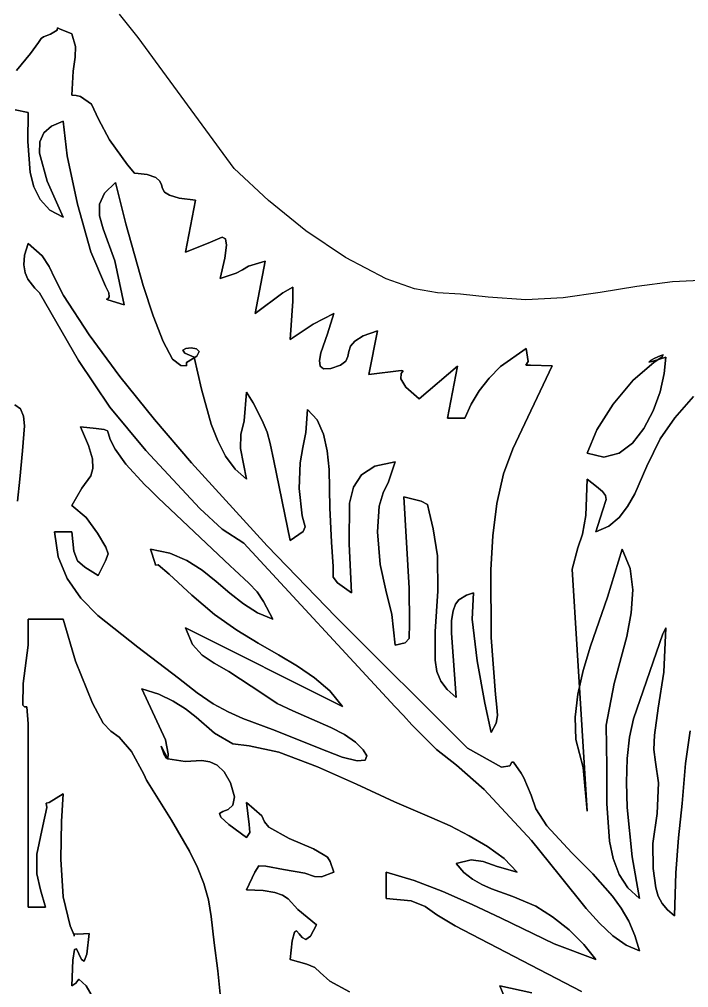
# Model space of a CAD drawing. Extents: x -7.8 to 4, y -2.2 to 5.8.
# Drawn here: x -5.7669 to -5.5833, y 5.1457 to 5.4114 of the extents above; entities that cross this region are included whole.
import ezdxf

# ---------------------------------------------------------------- set-up
doc = ezdxf.new("R2010")
doc.units = 0
doc.layers.add('LAYER_1', color=7, linetype='CONTINUOUS')

msp = doc.modelspace()

# ---------------------------------------------------------------- linework, layer by layer
at = {"layer": 'LAYER_1'}
for points in [[(-5.57828, 5.33987), (-5.58776, 5.33942), (-5.59753, 5.3381), (-5.60753, 5.33646), (-5.61769, 5.33506), (-5.62796, 5.33445), (-5.63826, 5.33519), (-5.64588, 5.33599), (-5.65218, 5.33641), (-5.65851, 5.33748), (-5.66624, 5.34023), (-5.67748, 5.34613), (-5.68835, 5.35343), (-5.69859, 5.3617), (-5.708, 5.37047), (-5.73436, 5.40641), (-5.73943, 5.41289)], [(-5.76771, 5.39741), (-5.76385, 5.40207), (-5.76167, 5.40504), (-5.76096, 5.40619), (-5.76032, 5.4066), (-5.75835, 5.40733), (-5.75659, 5.40848), (-5.75649, 5.40909), (-5.75586, 5.40885), (-5.75252, 5.40743), (-5.75152, 5.40395), (-5.75163, 5.40107), (-5.75219, 5.39718), (-5.75252, 5.39065), (-5.75132, 5.39051), (-5.75015, 5.39026), (-5.74713, 5.3882), (-5.74518, 5.38408), (-5.74219, 5.37835), (-5.73723, 5.37155), (-5.73533, 5.36922), (-5.73429, 5.3691), (-5.73188, 5.3689), (-5.72952, 5.36803), (-5.72836, 5.36706), (-5.72791, 5.36605), (-5.72765, 5.36503), (-5.7271, 5.36406), (-5.72575, 5.36317), (-5.72308, 5.36241), (-5.71861, 5.36182), (-5.72137, 5.34752), (-5.71509, 5.35006), (-5.71128, 5.35169), (-5.71035, 5.35124), (-5.71011, 5.34944), (-5.71058, 5.34593), (-5.71178, 5.34033), (-5.70741, 5.34175), (-5.70574, 5.34272), (-5.70402, 5.34367), (-5.69944, 5.34504), (-5.7022, 5.33075), (-5.69459, 5.33637), (-5.69186, 5.33794), (-5.69191, 5.33411), (-5.69261, 5.32356), (-5.68635, 5.32776), (-5.68063, 5.33075), (-5.68241, 5.32513), (-5.68419, 5.31989), (-5.68459, 5.31781), (-5.68441, 5.31631), (-5.68344, 5.31552), (-5.68148, 5.31562), (-5.67878, 5.31656), (-5.67738, 5.31768), (-5.67679, 5.31894), (-5.67651, 5.3203), (-5.67606, 5.32172), (-5.67492, 5.32316), (-5.67261, 5.32459), (-5.66865, 5.32595), (-5.67104, 5.31397), (-5.66216, 5.31504), (-5.66157, 5.315), (-5.6622, 5.31422), (-5.66226, 5.31278), (-5.66089, 5.31052), (-5.6572, 5.30731), (-5.64672, 5.31629), (-5.64948, 5.30199), (-5.64469, 5.30199), (-5.64299, 5.30582), (-5.64076, 5.30949), (-5.63806, 5.31295), (-5.63491, 5.31618), (-5.62791, 5.32116), (-5.62733, 5.31757), (-5.62792, 5.31651), (-5.6267, 5.31657), (-5.62072, 5.31637), (-5.63153, 5.29361), (-5.63409, 5.28671), (-5.63589, 5.27861), (-5.63702, 5.2697), (-5.63759, 5.26035), (-5.63746, 5.24185), (-5.63631, 5.22614), (-5.63589, 5.22274), (-5.63571, 5.22038), (-5.63613, 5.2183), (-5.63749, 5.21572), (-5.63921, 5.22381), (-5.64129, 5.23544), (-5.64267, 5.2468), (-5.64229, 5.25406), (-5.64426, 5.25344), (-5.64634, 5.25218), (-5.64723, 5.25094), (-5.64792, 5.24909), (-5.64833, 5.2465), (-5.64838, 5.24301), (-5.64708, 5.22531), (-5.64958, 5.2275), (-5.6513, 5.22987), (-5.65235, 5.23252), (-5.65288, 5.2356), (-5.65283, 5.24349), (-5.65213, 5.2545), (-5.65218, 5.26425), (-5.6534, 5.27167), (-5.65445, 5.27631), (-5.65495, 5.27835), (-5.65669, 5.27923), (-5.66146, 5.28042), (-5.65993, 5.25537), (-5.65984, 5.24571), (-5.66, 5.24154), (-5.66111, 5.24036), (-5.66385, 5.23969), (-5.66472, 5.24808), (-5.66636, 5.25483), (-5.66794, 5.2618), (-5.66865, 5.27084), (-5.66823, 5.27787), (-5.66714, 5.28148), (-5.6656, 5.28456), (-5.66385, 5.29001), (-5.66935, 5.28883), (-5.67306, 5.28647), (-5.67528, 5.28304), (-5.67636, 5.27867), (-5.67641, 5.26754), (-5.67583, 5.25406), (-5.67965, 5.25681), (-5.68078, 5.25839), (-5.6808, 5.26127), (-5.68129, 5.26795), (-5.68173, 5.27735), (-5.68193, 5.28794), (-5.68243, 5.29304), (-5.68344, 5.29765), (-5.68518, 5.30152), (-5.68782, 5.30439), (-5.68833, 5.29803), (-5.68917, 5.29398), (-5.68992, 5.2897), (-5.69011, 5.28269), (-5.68931, 5.27517), (-5.68846, 5.2722), (-5.68905, 5.27091), (-5.69261, 5.26844), (-5.69712, 5.2903), (-5.69812, 5.29507), (-5.69896, 5.29819), (-5.7003, 5.30133), (-5.70281, 5.30617), (-5.70459, 5.30918), (-5.70527, 5.30127), (-5.70614, 5.29755), (-5.70623, 5.29365), (-5.70459, 5.28522), (-5.70772, 5.28798), (-5.71033, 5.29155), (-5.71249, 5.29574), (-5.71428, 5.30034), (-5.71697, 5.30996), (-5.71897, 5.31876), (-5.72156, 5.31984), (-5.7221, 5.32065), (-5.72127, 5.32115), (-5.71978, 5.32128), (-5.71832, 5.321), (-5.71759, 5.32027), (-5.71827, 5.31903), (-5.72107, 5.31723), (-5.72107, 5.31635), (-5.72261, 5.31643), (-5.72489, 5.3182), (-5.72747, 5.32304), (-5.7302, 5.33005), (-5.73292, 5.33836), (-5.73769, 5.35528), (-5.74054, 5.36669), (-5.74359, 5.36375), (-5.74493, 5.36075), (-5.74492, 5.35753), (-5.74396, 5.35396), (-5.74069, 5.34515), (-5.73814, 5.33314), (-5.74267, 5.3345), (-5.74304, 5.33465), (-5.74259, 5.33482), (-5.74224, 5.33533), (-5.74233, 5.3364), (-5.74326, 5.33824), (-5.7473, 5.3476), (-5.75101, 5.36075), (-5.75376, 5.37395), (-5.75491, 5.38346), (-5.75813, 5.38215), (-5.76021, 5.38026), (-5.76126, 5.37779), (-5.76138, 5.37475), (-5.75931, 5.36702), (-5.75491, 5.35711), (-5.75858, 5.35912), (-5.76119, 5.36197), (-5.76293, 5.36546), (-5.76395, 5.36941), (-5.76459, 5.37788), (-5.7645, 5.38586), (-5.76805, 5.38659)], [(-5.58288, 5.21619), (-5.58417, 5.20722), (-5.58509, 5.19623), (-5.58607, 5.18685), (-5.58685, 5.1772), (-5.58717, 5.1654), (-5.58909, 5.16706), (-5.59055, 5.16886), (-5.59161, 5.17086), (-5.59233, 5.1731), (-5.59301, 5.17846), (-5.59312, 5.1853), (-5.59192, 5.19356), (-5.59157, 5.20198), (-5.59239, 5.20765), (-5.59282, 5.21106), (-5.59263, 5.21503), (-5.59162, 5.2224), (-5.59012, 5.23231), (-5.58957, 5.24448), (-5.59034, 5.24285), (-5.59839, 5.21953), (-5.59956, 5.2145), (-5.6002, 5.20857), (-5.60037, 5.20203), (-5.60015, 5.19516), (-5.59881, 5.18161), (-5.59676, 5.17019), (-5.59999, 5.17311), (-5.60235, 5.17682), (-5.60397, 5.18114), (-5.605, 5.18593), (-5.60577, 5.19623), (-5.60575, 5.20646), (-5.60596, 5.21772), (-5.6037, 5.22916), (-5.60028, 5.24207), (-5.59904, 5.24858), (-5.5986, 5.25487), (-5.59931, 5.26076), (-5.60155, 5.26604), (-5.60552, 5.25285), (-5.61019, 5.23942), (-5.61221, 5.23277), (-5.6137, 5.22626), (-5.61444, 5.21993), (-5.6142, 5.21387), (-5.61225, 5.20615), (-5.61113, 5.19415), (-5.61528, 5.26061), (-5.61371, 5.26644), (-5.61239, 5.27021), (-5.61147, 5.27533), (-5.61113, 5.28522), (-5.60856, 5.28328), (-5.60693, 5.28187), (-5.60611, 5.28074), (-5.60593, 5.27964), (-5.60693, 5.27661), (-5.60874, 5.27084), (-5.60874, 5.27084), (-5.60521, 5.27236), (-5.60236, 5.27471), (-5.60004, 5.27772), (-5.5981, 5.2812), (-5.59474, 5.28887), (-5.59106, 5.29629), (-5.58704, 5.30205), (-5.58193, 5.30797)], [(-5.76817, 5.30567), (-5.76658, 5.30453), (-5.76575, 5.30255), (-5.76549, 5.29989), (-5.76602, 5.29306), (-5.76682, 5.28522), (-5.76739, 5.27923)], [(-5.74392, 5.1382), (-5.74863, 5.14625), (-5.75064, 5.14806), (-5.75144, 5.14694), (-5.75252, 5.14623), (-5.75223, 5.1533), (-5.75179, 5.15624), (-5.75124, 5.15637), (-5.75061, 5.155), (-5.74991, 5.15342), (-5.74918, 5.15296), (-5.74844, 5.15492), (-5.74773, 5.16061), (-5.75091, 5.1604), (-5.75186, 5.16048), (-5.75184, 5.15987), (-5.75187, 5.16009), (-5.75296, 5.1627), (-5.75486, 5.17065), (-5.75551, 5.18102), (-5.75537, 5.19129), (-5.75491, 5.19894), (-5.75876, 5.19656), (-5.75955, 5.19632), (-5.7594, 5.19518), (-5.76045, 5.19011), (-5.76045, 5.19011), (-5.76215, 5.18233), (-5.76214, 5.17697), (-5.76109, 5.17261), (-5.75971, 5.1678), (-5.7645, 5.1678), (-5.7645, 5.21812), (-5.76483, 5.22277), (-5.7655, 5.2228), (-5.76601, 5.22325), (-5.76584, 5.22919), (-5.7645, 5.23969), (-5.7645, 5.24687), (-5.75491, 5.24687), (-5.75148, 5.23528), (-5.74683, 5.22381), (-5.74391, 5.21833), (-5.74182, 5.21613), (-5.73957, 5.21444), (-5.73615, 5.21052), (-5.73281, 5.20428), (-5.732, 5.20269), (-5.73019, 5.19971), (-5.72514, 5.19169), (-5.72022, 5.18315), (-5.71808, 5.17874), (-5.7163, 5.17428), (-5.715, 5.16979), (-5.71428, 5.1653), (-5.71344, 5.15799), (-5.71242, 5.15033), (-5.7117, 5.14302)], [(-5.67633, 5.14456), (-5.68171, 5.14754), (-5.68441, 5.14989), (-5.68589, 5.15125), (-5.68801, 5.15222), (-5.69261, 5.15342), (-5.69203, 5.15859), (-5.69147, 5.16094), (-5.69087, 5.1613), (-5.69017, 5.16052), (-5.68933, 5.15946), (-5.68829, 5.15895), (-5.68701, 5.15985), (-5.68542, 5.163), (-5.69048, 5.16721), (-5.6932, 5.17012), (-5.6947, 5.17113), (-5.69683, 5.17187), (-5.69999, 5.17235), (-5.70459, 5.17259), (-5.7023, 5.17744), (-5.70121, 5.1792), (-5.69929, 5.17905), (-5.69446, 5.17818), (-5.68861, 5.17711), (-5.68592, 5.17626), (-5.68403, 5.17617), (-5.68063, 5.17738), (-5.68168, 5.18032), (-5.68236, 5.18155), (-5.68357, 5.1823), (-5.68618, 5.18381), (-5.69291, 5.18667), (-5.69851, 5.18975), (-5.69968, 5.19119), (-5.70038, 5.19285), (-5.70459, 5.19655), (-5.70386, 5.19051), (-5.70366, 5.18835), (-5.70459, 5.18696), (-5.70943, 5.19046), (-5.71166, 5.19247), (-5.71198, 5.19349), (-5.71108, 5.19405), (-5.70964, 5.19465), (-5.70836, 5.19582), (-5.70793, 5.19807), (-5.70903, 5.20191), (-5.71076, 5.20498), (-5.71267, 5.20682), (-5.7147, 5.20774), (-5.71686, 5.20802), (-5.72143, 5.20781), (-5.72616, 5.20853), (-5.728, 5.21197), (-5.72725, 5.20993), (-5.7266, 5.20876), (-5.72614, 5.2085), (-5.72613, 5.2099), (-5.72686, 5.21374), (-5.73335, 5.2277), (-5.72865, 5.22624), (-5.7247, 5.22436), (-5.72135, 5.2222), (-5.71844, 5.21992), (-5.71339, 5.2156), (-5.70838, 5.21263), (-5.70391, 5.21206), (-5.69575, 5.21035), (-5.68508, 5.20631), (-5.67446, 5.20161), (-5.66399, 5.19676), (-5.65374, 5.19229), (-5.64874, 5.19009), (-5.64355, 5.18738), (-5.63846, 5.18444), (-5.6339, 5.18115), (-5.6303, 5.17738), (-5.63581, 5.17901), (-5.63963, 5.18037), (-5.64299, 5.18083), (-5.64708, 5.17978), (-5.64496, 5.17737), (-5.64262, 5.17552), (-5.64007, 5.17407), (-5.63735, 5.17289), (-5.6315, 5.17076), (-5.62525, 5.16805), (-5.62065, 5.16519), (-5.61611, 5.16158), (-5.61201, 5.15755), (-5.60874, 5.15342), (-5.62021, 5.15774), (-5.63477, 5.16476), (-5.64267, 5.16854), (-5.65069, 5.1721), (-5.65862, 5.17515), (-5.66625, 5.17738), (-5.66625, 5.17019), (-5.65944, 5.16953), (-5.65561, 5.168), (-5.65239, 5.1657), (-5.64738, 5.1627), (-5.61267, 5.14469)], [(-5.62629, 5.14432), (-5.6351, 5.14623), (-5.6338, 5.14313)]]:
    msp.add_lwpolyline(points, dxfattribs=at)
at = {"layer": 'LAYER_1', "color": 7}
for points in [[(-5.76805, 5.38659), (-5.7645, 5.38586), (-5.76459, 5.37788), (-5.76395, 5.36941), (-5.76293, 5.36546), (-5.76119, 5.36197), (-5.75858, 5.35912), (-5.75491, 5.35711), (-5.75931, 5.36702), (-5.76138, 5.37475), (-5.76126, 5.37779), (-5.76021, 5.38026), (-5.75813, 5.38215), (-5.75491, 5.38346), (-5.75376, 5.37395), (-5.75101, 5.36075), (-5.7473, 5.3476), (-5.74326, 5.33824), (-5.74233, 5.3364), (-5.74224, 5.33533), (-5.74259, 5.33482), (-5.74304, 5.33465), (-5.74267, 5.3345), (-5.73814, 5.33314), (-5.74069, 5.34515), (-5.74396, 5.35396), (-5.74492, 5.35753), (-5.74493, 5.36075), (-5.74359, 5.36375), (-5.74054, 5.36669), (-5.73769, 5.35528), (-5.73292, 5.33836), (-5.7302, 5.33005), (-5.72747, 5.32304), (-5.72489, 5.3182), (-5.72261, 5.31643), (-5.72107, 5.31635), (-5.72107, 5.31723), (-5.71827, 5.31903), (-5.71759, 5.32027), (-5.71832, 5.321), (-5.71978, 5.32128), (-5.72127, 5.32115), (-5.7221, 5.32065), (-5.72156, 5.31984), (-5.71897, 5.31876), (-5.71697, 5.30996), (-5.71428, 5.30034), (-5.71249, 5.29574), (-5.71033, 5.29155), (-5.70772, 5.28798), (-5.70459, 5.28522), (-5.70623, 5.29365), (-5.70614, 5.29755), (-5.70527, 5.30127), (-5.70459, 5.30918), (-5.70281, 5.30617), (-5.7003, 5.30133), (-5.69896, 5.29819), (-5.69812, 5.29507), (-5.69712, 5.2903), (-5.69261, 5.26844), (-5.68905, 5.27091), (-5.68846, 5.2722), (-5.68931, 5.27517), (-5.69011, 5.28269), (-5.68992, 5.2897), (-5.68917, 5.29398), (-5.68833, 5.29803), (-5.68782, 5.30439), (-5.68518, 5.30152), (-5.68344, 5.29765), (-5.68243, 5.29304), (-5.68193, 5.28794), (-5.68173, 5.27735), (-5.68129, 5.26795), (-5.6808, 5.26127), (-5.68078, 5.25839), (-5.67965, 5.25681), (-5.67583, 5.25406), (-5.67641, 5.26754), (-5.67636, 5.27867), (-5.67528, 5.28304), (-5.67306, 5.28647), (-5.66935, 5.28883), (-5.66385, 5.29001), (-5.6656, 5.28456), (-5.66714, 5.28148), (-5.66823, 5.27787), (-5.66865, 5.27084), (-5.66794, 5.2618), (-5.66636, 5.25483), (-5.66472, 5.24808), (-5.66385, 5.23969), (-5.66111, 5.24036), (-5.66, 5.24154), (-5.65984, 5.24571), (-5.65993, 5.25537), (-5.66146, 5.28042), (-5.65669, 5.27923), (-5.65495, 5.27835), (-5.65445, 5.27631), (-5.6534, 5.27167), (-5.65218, 5.26425), (-5.65213, 5.2545), (-5.65283, 5.24349), (-5.65288, 5.2356), (-5.65235, 5.23252), (-5.6513, 5.22987), (-5.64958, 5.2275), (-5.64708, 5.22531), (-5.64838, 5.24301), (-5.64833, 5.2465), (-5.64792, 5.24909), (-5.64723, 5.25094), (-5.64634, 5.25218), (-5.64426, 5.25344), (-5.64229, 5.25406), (-5.64267, 5.2468), (-5.64129, 5.23544), (-5.63921, 5.22381), (-5.63749, 5.21572), (-5.63613, 5.2183), (-5.63571, 5.22038), (-5.63589, 5.22274), (-5.63631, 5.22614), (-5.63746, 5.24185), (-5.63759, 5.26035), (-5.63702, 5.2697), (-5.63589, 5.27861), (-5.63409, 5.28671), (-5.63153, 5.29361), (-5.62072, 5.31637), (-5.6267, 5.31657), (-5.62792, 5.31651), (-5.62733, 5.31757), (-5.62791, 5.32116), (-5.63491, 5.31618), (-5.63806, 5.31295), (-5.64076, 5.30949), (-5.64299, 5.30582), (-5.64469, 5.30199), (-5.64948, 5.30199), (-5.64672, 5.31629), (-5.6572, 5.30731), (-5.66089, 5.31052), (-5.66226, 5.31278), (-5.6622, 5.31422), (-5.66157, 5.315), (-5.66216, 5.31504), (-5.67104, 5.31397), (-5.66865, 5.32595), (-5.67261, 5.32459), (-5.67492, 5.32316), (-5.67606, 5.32172), (-5.67651, 5.3203), (-5.67679, 5.31894), (-5.67738, 5.31768), (-5.67878, 5.31656), (-5.68148, 5.31562), (-5.68344, 5.31552), (-5.68441, 5.31631), (-5.68459, 5.31781), (-5.68419, 5.31989), (-5.68241, 5.32513), (-5.68063, 5.33075), (-5.68635, 5.32776), (-5.69261, 5.32356), (-5.69191, 5.33411), (-5.69186, 5.33794), (-5.69459, 5.33637), (-5.7022, 5.33075), (-5.69944, 5.34504), (-5.70402, 5.34367), (-5.70574, 5.34272), (-5.70741, 5.34175), (-5.71178, 5.34033), (-5.71058, 5.34593), (-5.71011, 5.34944), (-5.71035, 5.35124), (-5.71128, 5.35169), (-5.71509, 5.35006), (-5.72137, 5.34752), (-5.71861, 5.36182), (-5.72308, 5.36241), (-5.72575, 5.36317), (-5.7271, 5.36406), (-5.72765, 5.36503), (-5.72791, 5.36605), (-5.72836, 5.36706), (-5.72952, 5.36803), (-5.73188, 5.3689), (-5.73429, 5.3691), (-5.73533, 5.36922), (-5.73723, 5.37155), (-5.74219, 5.37835), (-5.74518, 5.38408), (-5.74713, 5.3882), (-5.75015, 5.39026), (-5.75132, 5.39051), (-5.75252, 5.39065), (-5.75219, 5.39718), (-5.75163, 5.40107), (-5.75152, 5.40395), (-5.75252, 5.40743), (-5.75586, 5.40885), (-5.75649, 5.40909), (-5.75659, 5.40848), (-5.75835, 5.40733), (-5.76032, 5.4066), (-5.76096, 5.40619), (-5.76167, 5.40504), (-5.76385, 5.40207), (-5.76771, 5.39741)], [(-5.58193, 5.30797), (-5.58704, 5.30205), (-5.59106, 5.29629), (-5.59474, 5.28887), (-5.5981, 5.2812), (-5.60004, 5.27772), (-5.60236, 5.27471), (-5.60521, 5.27236), (-5.60874, 5.27084), (-5.60874, 5.27084), (-5.60693, 5.27661), (-5.60593, 5.27964), (-5.60611, 5.28074), (-5.60693, 5.28187), (-5.60856, 5.28328), (-5.61113, 5.28522), (-5.61147, 5.27533), (-5.61239, 5.27021), (-5.61371, 5.26644), (-5.61528, 5.26061), (-5.61113, 5.19415), (-5.61225, 5.20615), (-5.6142, 5.21387), (-5.61444, 5.21993), (-5.6137, 5.22626), (-5.61221, 5.23277), (-5.61019, 5.23942), (-5.60552, 5.25285), (-5.60155, 5.26604), (-5.59931, 5.26076), (-5.5986, 5.25487), (-5.59904, 5.24858), (-5.60028, 5.24207), (-5.6037, 5.22916), (-5.60596, 5.21772), (-5.60575, 5.20646), (-5.60577, 5.19623), (-5.605, 5.18593), (-5.60397, 5.18114), (-5.60235, 5.17682), (-5.59999, 5.17311), (-5.59676, 5.17019), (-5.59881, 5.18161), (-5.60015, 5.19516), (-5.60037, 5.20203), (-5.6002, 5.20857), (-5.59956, 5.2145), (-5.59839, 5.21953), (-5.59034, 5.24285), (-5.58957, 5.24448), (-5.59012, 5.23231), (-5.59162, 5.2224), (-5.59263, 5.21503), (-5.59282, 5.21106), (-5.59239, 5.20765), (-5.59157, 5.20198), (-5.59192, 5.19356), (-5.59312, 5.1853), (-5.59301, 5.17846), (-5.59233, 5.1731), (-5.59161, 5.17086), (-5.59055, 5.16886), (-5.58909, 5.16706), (-5.58717, 5.1654), (-5.58685, 5.1772), (-5.58607, 5.18685), (-5.58509, 5.19623), (-5.58417, 5.20722), (-5.58288, 5.21619)], [(-5.76739, 5.27923), (-5.76682, 5.28522), (-5.76602, 5.29306), (-5.76549, 5.29989), (-5.76575, 5.30255), (-5.76658, 5.30453), (-5.76817, 5.30567)], [(-5.7117, 5.14302), (-5.71242, 5.15033), (-5.71344, 5.15799), (-5.71428, 5.1653), (-5.715, 5.16979), (-5.7163, 5.17428), (-5.71808, 5.17874), (-5.72022, 5.18315), (-5.72514, 5.19169), (-5.73019, 5.19971), (-5.732, 5.20269), (-5.73281, 5.20428), (-5.73615, 5.21052), (-5.73957, 5.21444), (-5.74182, 5.21613), (-5.74391, 5.21833), (-5.74683, 5.22381), (-5.75148, 5.23528), (-5.75491, 5.24687), (-5.7645, 5.24687), (-5.7645, 5.23969), (-5.7645, 5.23969), (-5.76584, 5.22919), (-5.76601, 5.22325), (-5.7655, 5.2228), (-5.76483, 5.22277), (-5.7645, 5.21812), (-5.7645, 5.1678), (-5.75971, 5.1678), (-5.76109, 5.17261), (-5.76214, 5.17697), (-5.76215, 5.18233), (-5.76045, 5.19011), (-5.7594, 5.19518), (-5.75955, 5.19632), (-5.75876, 5.19656), (-5.75491, 5.19894), (-5.75537, 5.19129), (-5.75551, 5.18102), (-5.75486, 5.17065), (-5.75296, 5.1627), (-5.75187, 5.16009), (-5.75184, 5.15987), (-5.75186, 5.16048), (-5.75091, 5.1604), (-5.74773, 5.16061), (-5.74844, 5.15492), (-5.74918, 5.15296), (-5.74991, 5.15342), (-5.75061, 5.155), (-5.75124, 5.15637), (-5.75179, 5.15624), (-5.75223, 5.1533), (-5.75252, 5.14623), (-5.75144, 5.14694), (-5.75064, 5.14806), (-5.74863, 5.14625), (-5.74392, 5.1382)], [(-5.61267, 5.14469), (-5.64738, 5.1627), (-5.65239, 5.1657), (-5.65561, 5.168), (-5.65944, 5.16953), (-5.66625, 5.17019), (-5.66625, 5.17738), (-5.65862, 5.17515), (-5.65069, 5.1721), (-5.64267, 5.16854), (-5.63477, 5.16476), (-5.62021, 5.15774), (-5.60874, 5.15342), (-5.61201, 5.15755), (-5.61611, 5.16158), (-5.62065, 5.16519), (-5.62525, 5.16805), (-5.6315, 5.17076), (-5.63735, 5.17289), (-5.64007, 5.17407), (-5.64262, 5.17552), (-5.64496, 5.17737), (-5.64708, 5.17978), (-5.64299, 5.18083), (-5.63963, 5.18037), (-5.63581, 5.17901), (-5.6303, 5.17738), (-5.6339, 5.18115), (-5.63846, 5.18444), (-5.64355, 5.18738), (-5.64874, 5.19009), (-5.65374, 5.19229), (-5.66399, 5.19676), (-5.67446, 5.20161), (-5.68508, 5.20631), (-5.69575, 5.21035), (-5.70391, 5.21206), (-5.70838, 5.21263), (-5.71339, 5.2156), (-5.71844, 5.21992), (-5.72135, 5.2222), (-5.7247, 5.22436), (-5.72865, 5.22624), (-5.73335, 5.2277), (-5.72686, 5.21374), (-5.72613, 5.2099), (-5.72614, 5.2085), (-5.7266, 5.20876), (-5.72725, 5.20993), (-5.728, 5.21197), (-5.72616, 5.20853), (-5.72143, 5.20781), (-5.71686, 5.20802), (-5.7147, 5.20774), (-5.71267, 5.20682), (-5.71076, 5.20498), (-5.70903, 5.20191), (-5.70793, 5.19807), (-5.70836, 5.19582), (-5.70964, 5.19465), (-5.71108, 5.19405), (-5.71198, 5.19349), (-5.71166, 5.19247), (-5.70943, 5.19046), (-5.70459, 5.18696), (-5.70366, 5.18835), (-5.70386, 5.19051), (-5.70459, 5.19655), (-5.70038, 5.19285), (-5.69968, 5.19119), (-5.69851, 5.18975), (-5.69291, 5.18667), (-5.68618, 5.18381), (-5.68357, 5.1823), (-5.68236, 5.18155), (-5.68168, 5.18032), (-5.68063, 5.17738), (-5.68403, 5.17617), (-5.68592, 5.17626), (-5.68861, 5.17711), (-5.69446, 5.17818), (-5.69929, 5.17905), (-5.70121, 5.1792), (-5.7023, 5.17744), (-5.70459, 5.17259), (-5.69999, 5.17235), (-5.69683, 5.17187), (-5.6947, 5.17113), (-5.6932, 5.17012), (-5.69048, 5.16721), (-5.68542, 5.163), (-5.68701, 5.15985), (-5.68829, 5.15895), (-5.68933, 5.15946), (-5.69017, 5.16052), (-5.69087, 5.1613), (-5.69147, 5.16094), (-5.69203, 5.15859), (-5.69261, 5.15342), (-5.68801, 5.15222), (-5.68589, 5.15125), (-5.68441, 5.14989), (-5.68171, 5.14754), (-5.67633, 5.14456)], [(-5.6338, 5.14313), (-5.6351, 5.14623), (-5.62629, 5.14432)]]:
    msp.add_lwpolyline(points, dxfattribs=at)
at = {"layer": 'LAYER_1'}
for points in [[(-5.61537, 5.18273), (-5.60956, 5.17695), (-5.60418, 5.17085), (-5.60181, 5.16754), (-5.59974, 5.16397), (-5.59804, 5.16008), (-5.59676, 5.15581), (-5.60045, 5.15738), (-5.60411, 5.15997), (-5.60776, 5.16339), (-5.61141, 5.16745), (-5.61879, 5.17667), (-5.6264, 5.18608), (-5.63935, 5.20011), (-5.64694, 5.2068), (-5.65248, 5.21108), (-5.65928, 5.21789), (-5.66152, 5.22045), (-5.66392, 5.22284), (-5.70535, 5.26769), (-5.71127, 5.27155), (-5.71736, 5.27724), (-5.7322, 5.29315), (-5.74213, 5.30504), (-5.75069, 5.31781), (-5.76143, 5.33641), (-5.76269, 5.33768), (-5.76461, 5.34013), (-5.76535, 5.3419), (-5.7657, 5.34409), (-5.76548, 5.34675), (-5.7645, 5.34992), (-5.7607, 5.34659), (-5.75872, 5.34366), (-5.7572, 5.34028), (-5.7548, 5.33565), (-5.74776, 5.32484), (-5.73931, 5.3134), (-5.72982, 5.3016), (-5.71968, 5.28975), (-5.69893, 5.267), (-5.68006, 5.24744), (-5.64396, 5.21148), (-5.63466, 5.20619), (-5.63238, 5.20656), (-5.63183, 5.20765), (-5.63132, 5.20762), (-5.6292, 5.20461), (-5.62854, 5.20329), (-5.62654, 5.19854), (-5.62518, 5.19478), (-5.6222, 5.19013), (-5.61537, 5.18273)], [(-5.61113, 5.29241), (-5.60848, 5.29876), (-5.604, 5.30587), (-5.59853, 5.31247), (-5.59287, 5.31728), (-5.59059, 5.31884), (-5.59025, 5.31934), (-5.59113, 5.31911), (-5.59254, 5.31849), (-5.59379, 5.31781), (-5.59417, 5.31741), (-5.593, 5.31761), (-5.58957, 5.31876), (-5.58997, 5.31426), (-5.59113, 5.3092), (-5.59302, 5.30403), (-5.59555, 5.2992), (-5.59868, 5.29518), (-5.60236, 5.2924), (-5.60653, 5.29133), (-5.61113, 5.29241)], [(-5.75252, 5.27803), (-5.74977, 5.28282), (-5.74733, 5.28616), (-5.74675, 5.28815), (-5.74689, 5.29082), (-5.74794, 5.29452), (-5.75012, 5.29959), (-5.74587, 5.29918), (-5.74366, 5.29893), (-5.74276, 5.29854), (-5.74245, 5.29771), (-5.742, 5.29611), (-5.74067, 5.29345), (-5.73774, 5.28941), (-5.73248, 5.28369), (-5.73125, 5.28252), (-5.73003, 5.28135), (-5.72883, 5.28014), (-5.70912, 5.26152), (-5.70787, 5.26037), (-5.70393, 5.25674), (-5.7017, 5.25439), (-5.69995, 5.25165), (-5.6974, 5.24687), (-5.70157, 5.24854), (-5.70544, 5.25101), (-5.70916, 5.25398), (-5.71289, 5.25716), (-5.71677, 5.26025), (-5.72098, 5.26296), (-5.72565, 5.26499), (-5.73095, 5.26604), (-5.72967, 5.26211), (-5.72954, 5.26169), (-5.72883, 5.26174), (-5.72583, 5.25918), (-5.71961, 5.25342), (-5.71339, 5.24815), (-5.70729, 5.24385), (-5.70141, 5.24023), (-5.69582, 5.23704), (-5.69063, 5.23398), (-5.6859, 5.23079), (-5.68174, 5.22719), (-5.67823, 5.22291), (-5.72137, 5.24448), (-5.71945, 5.23989), (-5.7168, 5.23697), (-5.71344, 5.2348), (-5.70943, 5.23244), (-5.70014, 5.22632), (-5.6962, 5.22371), (-5.69187, 5.22165), (-5.68142, 5.21715), (-5.67772, 5.21524), (-5.67468, 5.2131), (-5.67255, 5.21103), (-5.67159, 5.2093), (-5.67206, 5.2082), (-5.67421, 5.208), (-5.67831, 5.20899), (-5.68463, 5.21144), (-5.69669, 5.21626), (-5.70565, 5.21959), (-5.70966, 5.22139), (-5.71374, 5.22365), (-5.71817, 5.22664), (-5.72322, 5.23064), (-5.73441, 5.23915), (-5.74537, 5.24782), (-5.75004, 5.25263), (-5.75378, 5.25796), (-5.7563, 5.26397), (-5.75731, 5.27084), (-5.75252, 5.27084), (-5.75194, 5.26552), (-5.75096, 5.26283), (-5.74896, 5.26114), (-5.74533, 5.25885), (-5.74324, 5.26286), (-5.74252, 5.26476), (-5.74323, 5.26661), (-5.74544, 5.27046), (-5.74859, 5.27474), (-5.75252, 5.27803)]]:
    msp.add_lwpolyline(points, close=True, dxfattribs=at)
at = {"layer": 'LAYER_1', "color": 7}
for points in [[(-5.59676, 5.15581), (-5.59804, 5.16008), (-5.59974, 5.16397), (-5.60181, 5.16754), (-5.60418, 5.17085), (-5.60956, 5.17695), (-5.61537, 5.18273), (-5.6222, 5.19013), (-5.62518, 5.19478), (-5.62654, 5.19854), (-5.62854, 5.20329), (-5.6292, 5.20461), (-5.63132, 5.20762), (-5.63183, 5.20765), (-5.63238, 5.20656), (-5.63466, 5.20619), (-5.64396, 5.21148), (-5.68006, 5.24744), (-5.69893, 5.267), (-5.71968, 5.28975), (-5.72982, 5.3016), (-5.73931, 5.3134), (-5.74776, 5.32484), (-5.7548, 5.33565), (-5.7572, 5.34028), (-5.75872, 5.34366), (-5.7607, 5.34659), (-5.7645, 5.34992), (-5.76548, 5.34675), (-5.7657, 5.34409), (-5.76535, 5.3419), (-5.76461, 5.34013), (-5.76269, 5.33768), (-5.76143, 5.33641), (-5.75069, 5.31781), (-5.74213, 5.30504), (-5.7322, 5.29315), (-5.71736, 5.27724), (-5.71127, 5.27155), (-5.70535, 5.26769), (-5.66392, 5.22284), (-5.66152, 5.22045), (-5.65928, 5.21789), (-5.65248, 5.21108), (-5.64694, 5.2068), (-5.63935, 5.20011), (-5.6264, 5.18608), (-5.61879, 5.17667), (-5.61141, 5.16745), (-5.60776, 5.16339), (-5.60411, 5.15997), (-5.60045, 5.15738), (-5.59676, 5.15581)], [(-5.61113, 5.29241), (-5.60653, 5.29133), (-5.60236, 5.2924), (-5.59868, 5.29518), (-5.59555, 5.2992), (-5.59302, 5.30403), (-5.59113, 5.3092), (-5.58997, 5.31426), (-5.58957, 5.31876), (-5.593, 5.31761), (-5.59417, 5.31741), (-5.59379, 5.31781), (-5.59254, 5.31849), (-5.59113, 5.31911), (-5.59025, 5.31934), (-5.59059, 5.31884), (-5.59287, 5.31728), (-5.59853, 5.31247), (-5.604, 5.30587), (-5.60848, 5.29876), (-5.61113, 5.29241)], [(-5.75252, 5.27803), (-5.74859, 5.27474), (-5.74544, 5.27046), (-5.74323, 5.26661), (-5.74252, 5.26476), (-5.74324, 5.26286), (-5.74533, 5.25885), (-5.74896, 5.26114), (-5.75096, 5.26283), (-5.75194, 5.26552), (-5.75252, 5.27084), (-5.75731, 5.27084), (-5.7563, 5.26397), (-5.75378, 5.25796), (-5.75004, 5.25263), (-5.74537, 5.24782), (-5.73441, 5.23915), (-5.72322, 5.23064), (-5.71817, 5.22664), (-5.71374, 5.22365), (-5.70966, 5.22139), (-5.70565, 5.21959), (-5.69669, 5.21626), (-5.68463, 5.21144), (-5.67831, 5.20899), (-5.67421, 5.208), (-5.67206, 5.2082), (-5.67159, 5.2093), (-5.67255, 5.21103), (-5.67468, 5.2131), (-5.67772, 5.21524), (-5.68142, 5.21715), (-5.69187, 5.22165), (-5.6962, 5.22371), (-5.70014, 5.22632), (-5.70943, 5.23244), (-5.71344, 5.2348), (-5.7168, 5.23697), (-5.71945, 5.23989), (-5.72137, 5.24448), (-5.67823, 5.22291), (-5.68174, 5.22719), (-5.6859, 5.23079), (-5.69063, 5.23398), (-5.69582, 5.23704), (-5.70141, 5.24023), (-5.70729, 5.24385), (-5.71339, 5.24815), (-5.71961, 5.25342), (-5.72583, 5.25918), (-5.72883, 5.26174), (-5.72954, 5.26169), (-5.72967, 5.26211), (-5.73095, 5.26604), (-5.72565, 5.26499), (-5.72098, 5.26296), (-5.71677, 5.26025), (-5.71289, 5.25716), (-5.70916, 5.25398), (-5.70544, 5.25101), (-5.70157, 5.24854), (-5.6974, 5.24687), (-5.69995, 5.25165), (-5.7017, 5.25439), (-5.70393, 5.25674), (-5.70787, 5.26037), (-5.70912, 5.26152), (-5.72883, 5.28014), (-5.73003, 5.28135), (-5.73125, 5.28252), (-5.73248, 5.28369), (-5.73774, 5.28941), (-5.74067, 5.29345), (-5.742, 5.29611), (-5.74245, 5.29771), (-5.74276, 5.29854), (-5.74366, 5.29893), (-5.74587, 5.29918), (-5.75012, 5.29959), (-5.74794, 5.29452), (-5.74689, 5.29082), (-5.74675, 5.28815), (-5.74733, 5.28616), (-5.74977, 5.28282), (-5.75252, 5.27803)]]:
    msp.add_lwpolyline(points, close=True, dxfattribs=at)

doc.saveas('drawing.dxf')
